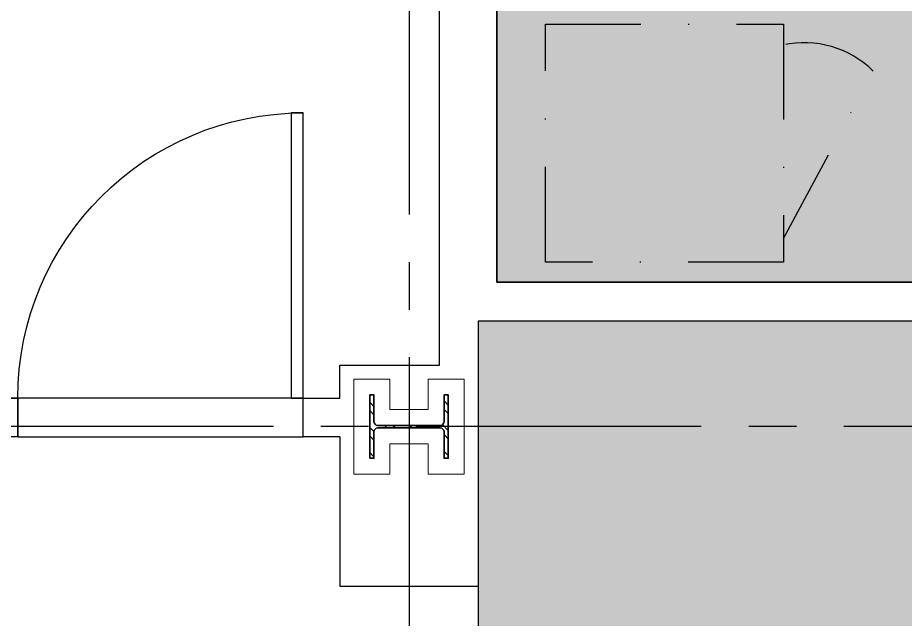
# Model space of a CAD drawing. Header units: inches. Extents: x 5931 to 10048, y 0 to 3185.
# Drawn here: x 7966.6 to 8078.6, y 1019 to 1094.8 of the extents above; entities that cross this region are included whole.
import ezdxf

# ---------------------------------------------------------------- set-up
doc = ezdxf.new("R2010")
doc.units = ezdxf.units.IN
doc.header["$LTSCALE"] = 48
doc.header["$MEASUREMENT"] = 0
for name, pattern in [('CENTER2', [1.125, 0.75, -0.125, 0.125, -0.125]), ('DASHDOT2', [0.5, 0.25, -0.125, 0, -0.125]), ('HIDDEN', [0.375, 0.25, -0.125]), ('HIDDEN2', [0.1875, 0.125, -0.0625])]:
    doc.linetypes.add(name, pattern=pattern)
for name, color, linetype in [('_0_Objects', 8, 'Continuous'), ('A-Door', 8, 'Continuous'), ('A-Door-Head', 8, 'Continuous'), ('A-Eqpm-NIC', 8, 'DASHDOT2'), ('A-Flor-Case-Full Height', 8, 'Continuous'), ('A-Flor-Pattern', 8, 'Continuous'), ('A-Flor-Soffit', 8, 'HIDDEN2'), ('A-Grid(3-32)', 8, 'CENTER2'), ('A-Wall-Full', 8, 'Continuous'), ('S-Grid-Iden', 8, 'Continuous')]:
    doc.layers.add(name, color=color, linetype=linetype)
for name, color, linetype, lineweight in [('A-Detl-Hatch', 8, 'Continuous', 18), ('S-Detl-Hatch', 8, 'Continuous', 18), ('S-Detl-Wide', 8, 'Continuous', 35)]:
    doc.layers.add(name, color=color, linetype=linetype, lineweight=lineweight)

# ---------------------------------------------------------------- blocks, each defined once
blk = doc.blocks.new('*U18')
at = {"layer": 'A-Detl-Hatch'}
h = blk.add_hatch(dxfattribs=at)
h.set_pattern_fill('ANSI32', color=256, scale=6, style=0)
h.set_pattern_definition([(45, (0, -4.96), (-1.591, 1.591), []), (45, (1.0607, -4.96), (-1.591, 1.591), [])])
edge = h.paths.add_edge_path()
edge.add_line((3.9925, -9.92), (3.9925, -9.39))
edge.add_line((3.9925, -9.39), (0.6575, -9.39))
edge.add_arc((0.6575, -8.89), 0.5, 180, 270, ccw=False)
edge.add_line((0.1575, -8.89), (0.1575, -1.03))
edge.add_arc((0.6575, -1.03), 0.5, 90, 180, ccw=False)
edge.add_line((0.6575, -0.53), (3.9925, -0.53))
edge.add_line((3.9925, -0.53), (3.9925, 0))
edge.add_line((3.9925, 0), (-3.9925, 0))
edge.add_line((-3.9925, 0), (-3.9925, -0.53))
edge.add_line((-3.9925, -0.53), (-0.6575, -0.53))
edge.add_arc((-0.6575, -1.03), 0.5, 0, 90, ccw=False)
edge.add_line((-0.1575, -1.03), (-0.1575, -8.89))
edge.add_arc((-0.6575, -8.89), 0.5, -90, 0, ccw=False)
edge.add_line((-0.6575, -9.39), (-3.9925, -9.39))
edge.add_line((-3.9925, -9.39), (-3.9925, -9.92))
edge.add_line((-3.9925, -9.92), (3.9925, -9.92))
at = {"linetype": 'ByBlock'}
blk.add_lwpolyline([(3.9925, -9.92), (3.9925, -9.39), (0.6575, -9.39, -0.41421356), (0.1575, -8.89), (0.1575, -1.03, -0.41421356), (0.6575, -0.53), (3.9925, -0.53), (3.9925, 0), (-3.9925, 0), (-3.9925, -0.53), (-0.6575, -0.53, -0.41421356), (-0.1575, -1.03), (-0.1575, -8.89, -0.41421356), (-0.6575, -9.39), (-3.9925, -9.39), (-3.9925, -9.92)], format="xyb", close=True, dxfattribs=at)
blk = doc.blocks.new('w10x39')
at = {"layer": 'S-Detl-Hatch'}
blk.add_lwpolyline([(13843.55, -7311.37), (13843.55, -7306.84), (13839.72, -7306.84), (13839.72, -7301.98), (13843.55, -7301.98), (13843.55, -7297.45), (13831.57, -7297.45), (13831.57, -7301.98), (13835.4, -7301.98), (13835.4, -7306.84), (13831.57, -7306.84), (13831.57, -7311.37)], close=True, dxfattribs=at)
at = {"layer": 'S-Detl-Wide'}
blk.add_blockref('*U18', (13837.56, -7299.45), dxfattribs=at)
blk = doc.blocks.new('1ST FLOOR - STRUCTURAL GRID')
at = {"layer": 'A-Grid(3-32)'}
for p, q in [((4000.5, -7424.01), (4000.5, -9520.75)), ((5927.38, -8998.75), (2104.5, -8998.75))]:
    blk.add_line(p, q, dxfattribs=at)
at = {"layer": 'S-Grid-Iden', "rotation": 270}
blk.add_blockref('w10x39', (11304.91, 4838.81), dxfattribs=at)
blk = doc.blocks.new('Door 36in')
blk.add_lwpolyline([(0, 36), (1.5, 36), (1.5, 0), (0, 0)], close=True)
blk.add_arc((0, 0), 36, 0, 90)
blk = doc.blocks.new('floor pattern 1st floor')
at = {"layer": 'A-Flor-Pattern'}
h = blk.add_hatch(dxfattribs=at)
h.set_pattern_fill('WOODS_BOARD_WIDE', color=256, scale=3, pattern_type=2)
h.set_pattern_definition([(0, (2343, 1229.155), (0, 6), []), (90, (2343, 1229.155), (-12, 12), [6, -42]), (90, (2367, 1235.155), (-12, 12), [6, -42])])
edge = h.paths.add_edge_path(flags=16)
edge.add_line((2149.55, 1020.63), (2161.55, 1020.63))
edge.add_ellipse((2161.55, 1015.63), major_axis=(-3.54, -3.54), ratio=1, start_angle=135, end_angle=225, ccw=False)
edge.add_line((2166.55, 1015.63), (2166.55, 984.63))
edge.add_ellipse((2161.55, 984.63), major_axis=(3.54, -3.54), ratio=1, start_angle=315, end_angle=405, ccw=False)
edge.add_line((2161.55, 979.63), (2156.55, 979.63))
edge.add_line((2156.55, 979.63), (2156.55, 955.63))
edge.add_line((2156.55, 955.63), (2147.55, 955.63))
edge.add_line((2147.55, 955.63), (2126.55, 955.63))
edge.add_line((2126.55, 955.63), (2126.55, 995.43))
edge.add_line((2126.55, 995.43), (2126.55, 1010.63))
edge.add_line((2126.55, 1010.63), (2144.55, 1010.63))
edge.add_line((2144.55, 1010.63), (2144.55, 1015.63))
edge.add_ellipse((2148.74, 1016.43), major_axis=(3.19, 3.19), ratio=0.85373, start_angle=38.5071, end_angle=141.4929, ccw=False)
edge = h.paths.add_edge_path(flags=16)
edge.add_ellipse((2192.35, 952.43), major_axis=(-3.19, 3.19), ratio=0.855373, start_angle=218.4535, end_angle=321.5465, ccw=False)
edge.add_line((2196.55, 951.63), (2196.53, 920.27))
edge.add_ellipse((2191.55, 920.63), major_axis=(-3.54, -3.54), ratio=1, start_angle=45, end_angle=130.7903, ccw=False)
edge.add_line((2191.55, 915.63), (2186.71, 915.63))
edge.add_line((2186.71, 915.63), (2186.55, 891.63))
edge.add_line((2186.55, 891.63), (2177.55, 891.63))
edge.add_line((2177.55, 891.63), (2156.55, 891.63))
edge.add_line((2156.55, 891.63), (2156.55, 931.43))
edge.add_line((2156.55, 931.43), (2156.55, 946.63))
edge.add_line((2156.55, 946.63), (2174.55, 946.63))
edge.add_line((2174.55, 946.63), (2174.55, 951.63))
edge.add_ellipse((2179.55, 951.63), major_axis=(3.54, -3.54), ratio=1, start_angle=135, end_angle=225, ccw=False)
edge.add_line((2179.55, 956.63), (2191.55, 956.63))
edge = h.paths.add_edge_path(flags=16)
edge.add_ellipse((2066.4, 1141.28), major_axis=(0, 0.0156), ratio=1, start_angle=270, end_angle=337.7307)
edge.add_line((2066.41, 1141.3), (2066.41, 1141.29))
edge.add_line((2066.41, 1141.29), (2066.41, 1140.75))
edge.add_line((2066.41, 1140.75), (2066.4, 1140.75))
edge.add_line((2066.4, 1140.75), (2066.4, 1140.71))
edge.add_line((2066.4, 1140.71), (2049.13, 1140.71))
edge.add_line((2049.13, 1140.71), (2045.1, 1140.71))
edge.add_line((2045.1, 1140.71), (2032.76, 1140.71))
edge.add_line((2032.76, 1140.71), (2030.38, 1140.71))
edge.add_line((2030.38, 1140.71), (2028, 1140.71))
edge.add_line((2028, 1140.71), (2028, 1140.75))
edge.add_line((2028, 1140.75), (2028, 1140.75))
edge.add_line((2028, 1140.75), (2028, 1141.29))
edge.add_line((2028, 1141.29), (2028, 1141.3))
edge.add_ellipse((2028, 1141.28), major_axis=(0, 0.0156), ratio=1, start_angle=22.2693, end_angle=90)
edge.add_line((2027.99, 1141.28), (2027.99, 1140.71))
edge.add_line((2027.99, 1140.71), (2027.95, 1140.71))
edge.add_line((2027.95, 1140.71), (2027.95, 1141.28))
edge.add_line((2027.95, 1141.28), (2027.95, 1141.29))
edge.add_ellipse((2028, 1141.29), major_axis=(0.0455, 0), ratio=1, start_angle=90, end_angle=180, ccw=False)
edge.add_line((2028, 1141.33), (2028, 1141.33))
edge.add_line((2028, 1141.33), (2028, 1141.33))
edge.add_line((2028, 1141.33), (2033.88, 1141.33))
edge.add_line((2033.88, 1141.33), (2033.88, 1141.91))
edge.add_ellipse((2033.93, 1141.91), major_axis=(0.0515, 0), ratio=1, start_angle=90, end_angle=180, ccw=False)
edge.add_line((2033.93, 1141.96), (2036.13, 1141.96))
edge.add_line((2036.13, 1141.96), (2036.13, 1145.93))
edge.add_ellipse((2037.88, 1152.71), major_axis=(7, 0), ratio=1, start_angle=180, end_angle=255.5225, ccw=False)
edge.add_ellipse((2037.88, 1152.71), major_axis=(7, 0), ratio=1, start_angle=0, end_angle=180, ccw=False)
edge.add_ellipse((2037.88, 1152.71), major_axis=(7, 0), ratio=1, start_angle=284.4775, end_angle=360, ccw=False)
edge.add_line((2039.63, 1145.93), (2039.63, 1141.96))
edge.add_line((2039.63, 1141.96), (2041.83, 1141.96))
edge.add_ellipse((2041.83, 1141.91), major_axis=(0.0515, 0), ratio=1, start_angle=360, end_angle=450, ccw=False)
edge.add_line((2041.88, 1141.91), (2041.88, 1141.33))
edge.add_line((2041.88, 1141.33), (2052.58, 1141.33))
edge.add_line((2052.58, 1141.33), (2052.58, 1141.91))
edge.add_ellipse((2052.63, 1141.91), major_axis=(0.0515, 0), ratio=1, start_angle=90, end_angle=180, ccw=False)
edge.add_line((2052.63, 1141.96), (2054.83, 1141.96))
edge.add_line((2054.83, 1141.96), (2054.83, 1145.93))
edge.add_ellipse((2056.58, 1152.71), major_axis=(7, 0), ratio=1, start_angle=180, end_angle=255.5225, ccw=False)
edge.add_ellipse((2056.58, 1152.71), major_axis=(7, 0), ratio=1, start_angle=0, end_angle=180, ccw=False)
edge.add_ellipse((2056.58, 1152.71), major_axis=(7, 0), ratio=1, start_angle=284.4775, end_angle=360, ccw=False)
edge.add_line((2058.33, 1145.93), (2058.33, 1141.96))
edge.add_line((2058.33, 1141.96), (2060.52, 1141.96))
edge.add_ellipse((2060.52, 1141.91), major_axis=(0.0515, 0), ratio=1, start_angle=360, end_angle=450, ccw=False)
edge.add_line((2060.58, 1141.91), (2060.58, 1141.33))
edge.add_line((2060.58, 1141.33), (2066.4, 1141.33))
edge.add_line((2066.4, 1141.33), (2066.41, 1141.33))
edge.add_line((2066.41, 1141.33), (2066.41, 1141.33))
edge.add_ellipse((2066.41, 1141.29), major_axis=(0.0455, 0), ratio=1, start_angle=360, end_angle=450, ccw=False)
edge.add_line((2066.45, 1141.29), (2066.45, 1141.28))
edge.add_line((2066.45, 1141.28), (2066.45, 1140.71))
edge.add_line((2066.45, 1140.71), (2066.42, 1140.71))
edge.add_line((2066.42, 1140.71), (2066.42, 1141.28))
edge = h.paths.add_edge_path(flags=16)
edge.add_ellipse((2444.83, 1074.38), major_axis=(-118.23, -0.04), ratio=0.670803, start_angle=0, end_angle=360)
h.paths.add_polyline_path([(2248.8, 1035.5), (2231.2, 1035.5), (2231.2, 1051.02), (2248.8, 1051.02)], flags=16)
h.paths.add_polyline_path([(2082.3, 971.08), (2080.55, 971.08), (2080.55, 1020.63), (2082.3, 1020.63)], flags=16)
h.paths.add_polyline_path([(2176.17, 1088.71), (2128.17, 1088.71), (2128.17, 1056.71), (2176.17, 1056.71)], flags=16)
h.paths.add_polyline_path([(2082.8, 1013.35), (2084.55, 1013.35), (2084.55, 889.63), (2082.8, 889.63)], flags=16)
h.paths.add_polyline_path([(2647.16, 890.63), (2647.91, 890.63), (2647.91, 885.01), (2647.16, 885.01)], flags=17)
h.paths.add_polyline_path([(2904.95, 1517.5), (2903.2, 1517.5), (2903.2, 1603.94), (2838.38, 1603.94), (2838.38, 1227.95), (2473.75, 1227.95), (2473.75, 1224.79), (2343.75, 1224.79), (2343.75, 1227.95), (2248.3, 1227.95), (2248.3, 1213.63), (2077.63, 1213.63), (2077.63, 1355.13), (2019.63, 1355.13), (2019.63, 1232.01), (2025.81, 1232.01), (2025.81, 1213.63), (2006.19, 1213.63), (2006.19, 1226.76), (1903.62, 1226.76), (1903.62, 1213.63), (1889.75, 1213.63), (1889.75, 1212.88), (1884.25, 1212.88), (1884.25, 1252.76), (1889.75, 1252.76), (1889.75, 1252.01), (1902, 1252.01), (1902, 1420.01), (1885.75, 1420.01), (1885.75, 1438.01), (1751.63, 1438.01), (1751.63, 1252.76), (1758.31, 1252.76), (1758.31, 1212.88), (1756.81, 1212.88), (1756.81, 1173.26), (1347.75, 1173.26), (1347.75, 1179.26), (1414.74, 1179.26), (1414.74, 1233.51), (1410.74, 1233.51), (1410.74, 1240.25), (1356.74, 1240.25), (1356.74, 1233.51), (1269.13, 1233.51), (1269.13, 1173.26), (980.46, 1173.26), (980.46, 1209.21), (835.81, 1209.21), (835.81, 1173.26), (707.38, 1173.26), (707.38, 1113.26), (1275.75, 1113.26), (1275.75, 1101.26), (1347.75, 1101.26), (1347.75, 1113.26), (1800.63, 1113.26), (1800.63, 1077.26), (1858.63, 1077.26), (1858.63, 1113.26), (1885.75, 1113.26), (1885.75, 1158.46), (2017.2, 1158.46), (2017.2, 1140.71), (2077.2, 1140.71), (2077.2, 1158.46), (2176.17, 1158.46), (2176.17, 1129.58), (2082.08, 1129.58), (2082.08, 1127.46), (2027.09, 1127.46), (2027.09, 1061.46), (2086.8, 1061.46), (2086.8, 1056.58), (2024.71, 1056.58), (2024.71, 987.13), (2072.8, 987.13), (2072.8, 1017.73), (2080.05, 1017.73), (2080.05, 890.63), (2059.81, 890.63), (2059.81, 885.01), (2386, 885.01), (2386.02, 985.89), (2427.01, 985.89), (2427.01, 986.51), (2501.03, 986.51), (2501.03, 985.89), (2542.02, 985.89), (2542.02, 885.01), (2647.16, 885.01), (2647.16, 1054.51), (2790.91, 1054.51), (2790.91, 1108.51), (2664.93, 1108.51), (2664.93, 1114.51), (2881.96, 1114.51), (2881.96, 1158.63), (2917.96, 1158.63), (2917.96, 1114.51), (2978.21, 1114.51), (2978.21, 1227.95), (2920.86, 1227.95), (2920.86, 1226.45), (2902.77, 1226.45), (2902.77, 1231.7), (2891.52, 1231.7), (2891.52, 1397.64), (2882.27, 1397.64), (2882.27, 1453.06), (2891.52, 1453.06), (2902.77, 1453.06), (2902.77, 1458), (2921.23, 1458), (2921.23, 1455.93), (2978.21, 1455.93), (2978.21, 1516.53), (2962.2, 1516.53), (2962.2, 1517.5)])
blk.add_lwpolyline([(1858.63, 1113.26), (1885.75, 1113.26), (1885.75, 1158.46), (2017.2, 1158.46), (2017.2, 1140.71), (2077.2, 1140.71), (2077.2, 1158.46), (2176.17, 1158.46), (2176.17, 1129.58), (2082.08, 1129.58), (2082.08, 1127.46), (2027.09, 1127.46), (2027.09, 1061.46), (2086.8, 1061.46), (2086.8, 1056.58), (2024.71, 1056.58), (2024.71, 987.13), (2072.8, 987.13), (2072.8, 1017.73), (2080.05, 1017.73), (2080.05, 890.63), (2059.81, 890.63), (2059.81, 885.01), (2386, 885.01)], dxfattribs=at)

msp = doc.modelspace()

# ---------------------------------------------------------------- linework, layer by layer
at = {"layer": 'A-Door-Head'}
msp.add_lwpolyline([(7966.63, 1041.96), (8002.63, 1041.96), (8002.63, 1046.83), (7966.63, 1046.83)], close=True, dxfattribs=at)
at = {"layer": 'A-Eqpm-NIC'}
msp.add_lwpolyline([(8063.24, 1094.02), (8063.24, 1064.02), (8033.24, 1064.02), (8033.24, 1094.02)], close=True, dxfattribs=at)
msp.add_lwpolyline([(8063.24, 1066.98), (8074.59, 1088.1)], dxfattribs=at)
msp.add_arc((8065.89, 1079.35), 12.34, 45.1666, 102.5567, dxfattribs=at)
at = {"layer": 'A-Flor-Soffit'}
msp.add_line((8024.71, 1023.13), (8024.71, 987.13), dxfattribs=at)
at = {"layer": 'A-Wall-Full'}
for p, q in [((8019.84, 1051), (8019.84, 1127.46)), ((8027.09, 1061.46), (8027.09, 1127.46)), ((8086.8, 1061.46), (8027.09, 1061.46)), ((7966.63, 1046.83), (7902.25, 1046.83)), ((7966.63, 1046.83), (7962.63, 1046.83)), ((7962.63, 1046.83), (7966.63, 1046.83)), ((7966.63, 1041.96), (7966.63, 1046.83)), ((8002.63, 1041.96), (8002.63, 1046.83)), ((8002.63, 1046.83), (8007.29, 1046.83)), ((7966.63, 1041.96), (7897.38, 1041.96)), ((7966.63, 1041.96), (7957.63, 1041.96)), ((8007.29, 1041.96), (8002.63, 1041.96))]:
    msp.add_line(p, q, dxfattribs=at)
for points in [[(8086.8, 1056.58), (8024.71, 1056.58), (8024.71, 1023.13)], [(8007.29, 1046.83), (8007.29, 1051), (8019.84, 1051)], [(8007.29, 1041.96), (8007.29, 1023.13), (8024.71, 1023.13)]]:
    msp.add_lwpolyline(points, dxfattribs=at)

# ---------------------------------------------------------------- block references
at = {"layer": '_0_Objects', "linetype": 'HIDDEN'}
msp.add_blockref('1ST FLOOR - STRUCTURAL GRID', (4015.5, 10042.01), dxfattribs=at)
at = {"layer": 'A-Door', "xscale": -1}
msp.add_blockref('Door 36in', (8002.63, 1046.83), dxfattribs=at)
at = {"layer": 'A-Flor-Case-Full Height'}
msp.add_blockref('floor pattern 1st floor', (6000, 0), dxfattribs=at)

doc.saveas('drawing.dxf')
